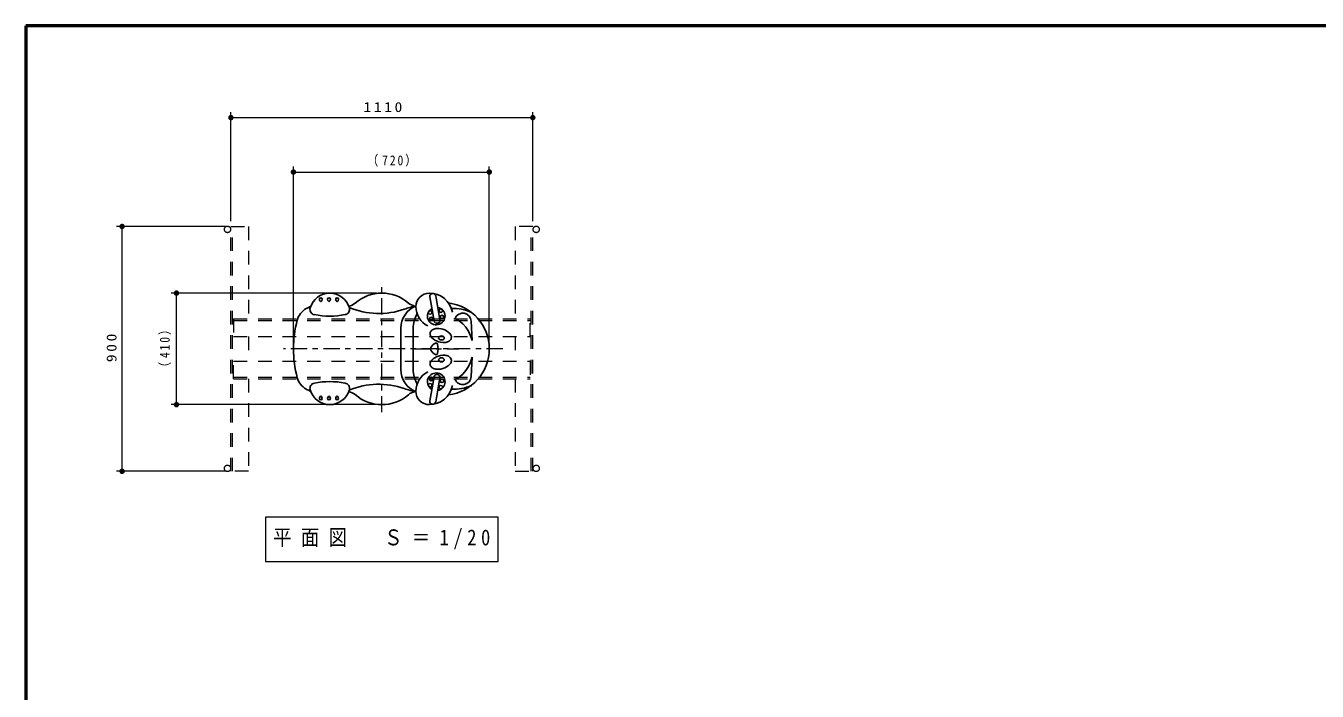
# Model space of a CAD drawing. Units: millimetres on the paper, scale 1:20. Extents: x -385 to 178, y 0 to 267.
# Drawn here: x -385 to -147.6, y 144.7 to 267 of the extents above; entities that cross this region are included whole.
import ezdxf

# ---------------------------------------------------------------- set-up
doc = ezdxf.new("R2010")
doc.units = ezdxf.units.MM
doc.linetypes.add('USER1', pattern=[4.5, 2.5, -2])
doc.linetypes.add('USER2', pattern=[6, 3, -1, 1, -1])
doc.layers.add('1_20', color=7, linetype='Continuous', lineweight=25)
doc.layers.add('LY_3', color=7, linetype='Continuous', lineweight=13)
doc.styles.add('ＭＳ ゴシック', font='')
doc.styles.get('ＭＳ ゴシック').set_extended_font_data('MS Gothic')

# ---------------------------------------------------------------- blocks, each defined once
blk = doc.blocks.new('filled_dot')
at = {"color": 0, "linetype": 'Continuous', "lineweight": -2, "const_width": 1.25}
blk.add_lwpolyline([(-0.625, 0, 1), (0.625, 0, 1)], format="xyb", close=True, dxfattribs=at)

msp = doc.modelspace()

# ---------------------------------------------------------------- linework, layer by layer
at = {"layer": '1_20', "lineweight": 13}
for p, q in [((-347.304, 231.125), (-347.304, 251.125)), ((-347.304, 250.125), (-291.804, 250.125)), ((-291.804, 231.125), (-291.804, 251.125)), ((-335.804, 208.625), (-335.804, 241.125)), ((-335.804, 240.125), (-299.804, 240.125)), ((-299.804, 208.625), (-299.804, 241.125)), ((-348.304, 230.125), (-368.304, 230.125)), ((-367.304, 185.125), (-367.304, 230.125)), ((-320.554, 217.875), (-358.304, 217.875)), ((-357.304, 197.375), (-357.304, 217.875)), ((-320.554, 197.375), (-358.304, 197.375)), ((-348.304, 185.125), (-368.304, 185.125)), ((-340.954, 176.691), (-340.954, 168.558)), ((-298.154, 176.691), (-340.954, 176.691)), ((-298.154, 168.558), (-298.154, 176.691)), ((-340.954, 168.558), (-298.154, 168.558))]:
    msp.add_line(p, q, dxfattribs=at)
at = {"layer": '1_20', "linetype": 'USER1', "lineweight": 13}
for p, q in [((-347.304, 230.125), (-344.054, 230.125)), ((-347.304, 185.125), (-347.304, 230.125)), ((-347.004, 185.125), (-347.004, 230.125)), ((-344.054, 230.125), (-344.054, 213.125)), ((-295.054, 230.125), (-295.054, 213.125)), ((-291.804, 230.125), (-295.054, 230.125)), ((-292.104, 185.125), (-292.104, 230.125)), ((-291.804, 185.125), (-291.804, 230.125)), ((-346.804, 213.125), (-346.804, 209.875)), ((-346.804, 213.125), (-292.304, 213.125)), ((-346.804, 212.825), (-292.304, 212.825)), ((-292.304, 209.875), (-292.304, 213.125)), ((-346.804, 209.875), (-292.304, 209.875)), ((-344.054, 209.875), (-344.054, 205.375)), ((-295.054, 209.875), (-295.054, 205.375)), ((-346.804, 205.375), (-292.304, 205.375)), ((-346.804, 202.125), (-346.804, 205.375)), ((-292.304, 205.375), (-292.304, 202.125)), ((-346.804, 202.425), (-292.304, 202.425)), ((-346.804, 202.125), (-292.304, 202.125)), ((-344.054, 202.125), (-344.054, 185.125)), ((-295.054, 202.125), (-295.054, 185.125)), ((-344.054, 185.125), (-347.304, 185.125)), ((-295.054, 185.125), (-291.804, 185.125))]:
    msp.add_line(p, q, dxfattribs=at)
at = {"layer": '1_20', "linetype": 'USER2', "lineweight": 13}
for p, q in [((-319.554, 195.965), (-319.554, 219.285)), ((-297.292, 207.625), (-337.634, 207.625)), ((-313.575, 207.625), (-305.405, 207.625))]:
    msp.add_line(p, q, dxfattribs=at)
at = {"layer": '1_20'}
for p, q in [((-310.732, 217.173), (-309.955, 212.769)), ((-309.649, 217.364), (-308.872, 212.96)), ((-316.054, 203.839), (-316.054, 211.41)), ((-313.807, 203.839), (-313.807, 211.41)), ((-302.974, 209.17), (-303.132, 212.725)), ((-302.974, 206.079), (-303.132, 202.524)), ((-310.732, 198.076), (-309.955, 202.48)), ((-309.649, 197.885), (-308.872, 202.289))]:
    msp.add_line(p, q, dxfattribs=at)
at = {"layer": '1_20', "linetype": 'USER1', "lineweight": 13}
for points in [[(-347.304, 229.583), (-347.306, 229.631), (-347.313, 229.677), (-347.325, 229.723), (-347.342, 229.768), (-347.362, 229.812), (-347.388, 229.854), (-347.417, 229.894), (-347.45, 229.931), (-347.487, 229.966), (-347.527, 229.998), (-347.57, 230.027), (-347.616, 230.052), (-347.665, 230.074), (-347.715, 230.092), (-347.767, 230.106), (-347.82, 230.116), (-347.874, 230.123), (-347.929, 230.125), (-347.983, 230.123), (-348.037, 230.116), (-348.091, 230.106), (-348.143, 230.092), (-348.193, 230.074), (-348.241, 230.052), (-348.287, 230.027), (-348.331, 229.998), (-348.371, 229.966), (-348.408, 229.931), (-348.441, 229.894), (-348.47, 229.854), (-348.495, 229.812), (-348.516, 229.768), (-348.533, 229.723), (-348.544, 229.677), (-348.551, 229.631), (-348.554, 229.583), (-348.551, 229.536), (-348.544, 229.489), (-348.533, 229.443), (-348.516, 229.398), (-348.495, 229.355), (-348.47, 229.313), (-348.441, 229.273), (-348.408, 229.235), (-348.371, 229.201), (-348.331, 229.169), (-348.287, 229.14), (-348.241, 229.115), (-348.193, 229.093), (-348.143, 229.075), (-348.091, 229.061), (-348.037, 229.05), (-347.983, 229.044), (-347.929, 229.042), (-347.874, 229.044), (-347.82, 229.05), (-347.767, 229.061), (-347.715, 229.075), (-347.665, 229.093), (-347.616, 229.115), (-347.57, 229.14), (-347.527, 229.169), (-347.487, 229.201), (-347.45, 229.235), (-347.417, 229.273), (-347.388, 229.313), (-347.362, 229.355), (-347.342, 229.398), (-347.325, 229.443), (-347.313, 229.489), (-347.306, 229.536)], [(-291.804, 229.583), (-291.801, 229.536), (-291.794, 229.489), (-291.783, 229.443), (-291.766, 229.398), (-291.745, 229.355), (-291.72, 229.313), (-291.691, 229.273), (-291.658, 229.235), (-291.621, 229.201), (-291.581, 229.169), (-291.537, 229.14), (-291.491, 229.115), (-291.443, 229.093), (-291.393, 229.075), (-291.341, 229.061), (-291.287, 229.05), (-291.233, 229.044), (-291.179, 229.042), (-291.124, 229.044), (-291.07, 229.05), (-291.017, 229.061), (-290.965, 229.075), (-290.915, 229.093), (-290.866, 229.115), (-290.82, 229.14), (-290.777, 229.169), (-290.737, 229.201), (-290.7, 229.235), (-290.667, 229.273), (-290.638, 229.313), (-290.612, 229.355), (-290.592, 229.398), (-290.575, 229.443), (-290.563, 229.489), (-290.556, 229.536), (-290.554, 229.583), (-290.556, 229.631), (-290.563, 229.677), (-290.575, 229.723), (-290.592, 229.768), (-290.612, 229.812), (-290.638, 229.854), (-290.667, 229.894), (-290.7, 229.931), (-290.737, 229.966), (-290.777, 229.998), (-290.82, 230.027), (-290.866, 230.052), (-290.915, 230.074), (-290.965, 230.092), (-291.017, 230.106), (-291.07, 230.116), (-291.124, 230.123), (-291.179, 230.125), (-291.233, 230.123), (-291.287, 230.116), (-291.341, 230.106), (-291.393, 230.092), (-291.443, 230.074), (-291.491, 230.052), (-291.537, 230.027), (-291.581, 229.998), (-291.621, 229.966), (-291.658, 229.931), (-291.691, 229.894), (-291.72, 229.854), (-291.745, 229.812), (-291.766, 229.768), (-291.783, 229.723), (-291.794, 229.677), (-291.801, 229.631)], [(-347.304, 185.666), (-347.306, 185.713), (-347.313, 185.76), (-347.325, 185.806), (-347.342, 185.851), (-347.362, 185.895), (-347.388, 185.937), (-347.417, 185.976), (-347.45, 186.014), (-347.487, 186.049), (-347.527, 186.081), (-347.57, 186.109), (-347.616, 186.135), (-347.665, 186.156), (-347.715, 186.174), (-347.767, 186.189), (-347.82, 186.199), (-347.874, 186.205), (-347.929, 186.207), (-347.983, 186.205), (-348.037, 186.199), (-348.091, 186.189), (-348.143, 186.174), (-348.193, 186.156), (-348.241, 186.135), (-348.287, 186.109), (-348.331, 186.081), (-348.371, 186.049), (-348.408, 186.014), (-348.441, 185.976), (-348.47, 185.937), (-348.495, 185.895), (-348.516, 185.851), (-348.533, 185.806), (-348.544, 185.76), (-348.551, 185.713), (-348.554, 185.666), (-348.551, 185.619), (-348.544, 185.572), (-348.533, 185.526), (-348.516, 185.481), (-348.495, 185.437), (-348.47, 185.395), (-348.441, 185.355), (-348.408, 185.318), (-348.371, 185.283), (-348.331, 185.251), (-348.287, 185.222), (-348.241, 185.197), (-348.193, 185.175), (-348.143, 185.157), (-348.091, 185.143), (-348.037, 185.133), (-347.983, 185.127), (-347.929, 185.125), (-347.874, 185.127), (-347.82, 185.133), (-347.767, 185.143), (-347.715, 185.157), (-347.665, 185.175), (-347.616, 185.197), (-347.57, 185.222), (-347.527, 185.251), (-347.487, 185.283), (-347.45, 185.318), (-347.417, 185.355), (-347.388, 185.395), (-347.362, 185.437), (-347.342, 185.481), (-347.325, 185.526), (-347.313, 185.572), (-347.306, 185.619)], [(-291.804, 185.666), (-291.801, 185.619), (-291.794, 185.572), (-291.783, 185.526), (-291.766, 185.481), (-291.745, 185.437), (-291.72, 185.395), (-291.691, 185.355), (-291.658, 185.318), (-291.621, 185.283), (-291.581, 185.251), (-291.537, 185.222), (-291.491, 185.197), (-291.443, 185.175), (-291.393, 185.157), (-291.341, 185.143), (-291.287, 185.133), (-291.233, 185.127), (-291.179, 185.125), (-291.124, 185.127), (-291.07, 185.133), (-291.017, 185.143), (-290.965, 185.157), (-290.915, 185.175), (-290.866, 185.197), (-290.82, 185.222), (-290.777, 185.251), (-290.737, 185.283), (-290.7, 185.318), (-290.667, 185.355), (-290.638, 185.395), (-290.612, 185.437), (-290.592, 185.481), (-290.575, 185.526), (-290.563, 185.572), (-290.556, 185.619), (-290.554, 185.666), (-290.556, 185.713), (-290.563, 185.76), (-290.575, 185.806), (-290.592, 185.851), (-290.612, 185.895), (-290.638, 185.937), (-290.667, 185.976), (-290.7, 186.014), (-290.737, 186.049), (-290.777, 186.081), (-290.82, 186.109), (-290.866, 186.135), (-290.915, 186.156), (-290.965, 186.174), (-291.017, 186.189), (-291.07, 186.199), (-291.124, 186.205), (-291.179, 186.207), (-291.233, 186.205), (-291.287, 186.199), (-291.341, 186.189), (-291.393, 186.174), (-291.443, 186.156), (-291.491, 186.135), (-291.537, 186.109), (-291.581, 186.081), (-291.621, 186.049), (-291.658, 186.014), (-291.691, 185.976), (-291.72, 185.937), (-291.745, 185.895), (-291.766, 185.851), (-291.783, 185.806), (-291.794, 185.76), (-291.801, 185.713)]]:
    msp.add_lwpolyline(points, close=True, dxfattribs=at)
at = {"layer": '1_20'}
for points in [[(-309.276, 215.253), (-309.005, 215.183), (-308.751, 215.067), (-308.52, 214.909), (-308.32, 214.714), (-308.157, 214.488), (-308.035, 214.237), (-307.959, 213.969), (-307.929, 213.692), (-307.948, 213.414), (-308.015, 213.143), (-308.128, 212.887), (-308.283, 212.655), (-308.476, 212.452), (-308.701, 212.286), (-308.951, 212.16), (-309.219, 212.078), (-309.497, 212.044), (-309.777, 212.058), (-310.05, 212.119), (-310.308, 212.227), (-310.544, 212.376), (-310.751, 212.564), (-310.922, 212.785), (-311.052, 213.031), (-311.138, 213.297), (-311.176, 213.573), (-311.167, 213.851), (-311.109, 214.124), (-311.005, 214.383), (-310.859, 214.621), (-310.673, 214.83), (-310.454, 215.004), (-310.407, 215.034), (-310.36, 215.062)], [(-309.476, 211.373), (-309.655, 211.355), (-309.829, 211.317), (-309.994, 211.261), (-310.148, 211.188), (-310.287, 211.099), (-310.408, 210.996), (-310.509, 210.881), (-310.588, 210.756), (-310.644, 210.624), (-310.675, 210.487), (-310.68, 210.348), (-310.66, 210.21), (-310.615, 210.075), (-310.546, 209.947)], [(-306.898, 210.228), (-307.099, 210.489), (-307.347, 210.724), (-307.638, 210.929), (-307.963, 211.099), (-308.318, 211.231), (-308.693, 211.321), (-309.082, 211.369), (-309.476, 211.373)], [(-306.078, 213.226), (-305.351, 212.794), (-304.689, 212.246), (-304.109, 211.594), (-303.622, 210.852), (-303.241, 210.038), (-302.974, 209.17)], [(-307.969, 208.802), (-308.362, 208.806), (-308.751, 208.854), (-309.127, 208.944), (-309.481, 209.076), (-309.807, 209.246), (-310.097, 209.451), (-310.345, 209.686), (-310.546, 209.947)], [(-307.969, 208.802), (-307.797, 208.819), (-307.631, 208.854), (-307.471, 208.905), (-307.322, 208.973), (-307.187, 209.055), (-307.067, 209.15), (-306.964, 209.257), (-306.881, 209.374), (-306.82, 209.498), (-306.78, 209.627), (-306.764, 209.76), (-306.771, 209.892), (-306.801, 210.023), (-306.853, 210.15), (-306.875, 210.189), (-306.898, 210.228)], [(-309.476, 203.876), (-309.655, 203.895), (-309.829, 203.932), (-309.994, 203.988), (-310.148, 204.061), (-310.287, 204.15), (-310.408, 204.253), (-310.509, 204.368), (-310.588, 204.493), (-310.644, 204.625), (-310.675, 204.762), (-310.68, 204.901), (-310.66, 205.039), (-310.615, 205.174), (-310.546, 205.302)], [(-307.969, 206.447), (-308.362, 206.443), (-308.751, 206.396), (-309.127, 206.305), (-309.481, 206.173), (-309.807, 206.003), (-310.097, 205.798), (-310.345, 205.563), (-310.546, 205.302)], [(-306.898, 205.021), (-307.099, 204.761), (-307.347, 204.526), (-307.638, 204.321), (-307.963, 204.15), (-308.318, 204.019), (-308.693, 203.928), (-309.082, 203.88), (-309.476, 203.876)], [(-307.969, 206.447), (-307.79, 206.429), (-307.616, 206.392), (-307.45, 206.336), (-307.296, 206.263), (-307.158, 206.174), (-307.036, 206.071), (-306.935, 205.955), (-306.856, 205.83), (-306.801, 205.698), (-306.77, 205.561), (-306.764, 205.422), (-306.784, 205.284), (-306.829, 205.15), (-306.898, 205.021)], [(-306.078, 202.023), (-305.351, 202.455), (-304.689, 203.003), (-304.109, 203.655), (-303.622, 204.397), (-303.241, 205.211), (-302.974, 206.079)], [(-309.276, 199.996), (-309.005, 200.067), (-308.751, 200.183), (-308.52, 200.34), (-308.32, 200.535), (-308.157, 200.761), (-308.035, 201.012), (-307.959, 201.28), (-307.929, 201.557), (-307.948, 201.836), (-308.015, 202.106), (-308.128, 202.362), (-308.283, 202.594), (-308.476, 202.797), (-308.701, 202.964), (-308.951, 203.09), (-309.219, 203.171), (-309.497, 203.205), (-309.777, 203.191), (-310.05, 203.13), (-310.308, 203.023), (-310.544, 202.873), (-310.751, 202.685), (-310.922, 202.464), (-311.052, 202.218), (-311.138, 201.953), (-311.176, 201.677), (-311.167, 201.398), (-311.109, 201.125), (-311.005, 200.866), (-310.859, 200.628), (-310.673, 200.419), (-310.454, 200.245), (-310.407, 200.215), (-310.36, 200.187)]]:
    msp.add_lwpolyline(points, dxfattribs=at)
for centre in [(-310.683, 214.304), (-308.713, 214.651), (-308.509, 213.494), (-310.479, 213.146), (-310.479, 202.103), (-308.509, 201.756), (-310.683, 200.945), (-308.713, 200.598)]:
    msp.add_circle(centre, 0.325, dxfattribs=at)
for centre, radius, start, end in [((-329.129, 214.125), 3.749, 16.28404, 163.71596), ((-330.779, 216.738), 0.262, 0, 180), ((-330.539, 216.738), 0.502, 180, 226.30968), ((-330.779, 216.487), 0.154, 226.30968, 313.69032), ((-331.02, 216.738), 0.502, 313.69032, 0), ((-329.279, 216.738), 0.262, 0, 180), ((-329.039, 216.738), 0.502, 180, 226.30968), ((-329.279, 216.487), 0.154, 226.30968, 313.69032), ((-329.52, 216.738), 0.502, 313.69032, 0), ((-327.779, 216.738), 0.262, 0, 180), ((-327.539, 216.738), 0.502, 180, 226.30968), ((-327.779, 216.487), 0.154, 226.30968, 313.69032), ((-328.02, 216.738), 0.502, 313.69032, 0), ((-326.117, 217.919), 2.5, 281.27287, 311.02065), ((-319.554, 210.375), 7.5, 49.14032, 131.02065), ((-313.012, 217.938), 2.5, 229.14032, 258.56572), ((-310.798, 215.385), 2.49, 90, 180), ((-310.798, 213.594), 4.28, 10.27368, 90), ((-310.19, 217.269), 0.55, 10, 190), ((-308.304, 207.625), 8.5, 276.76248, 83.23752), ((-331.716, 211.989), 3.5, 119.86208, 164.66135), ((-329.333, 207.839), 8.285, 113.53648, 119.86208), ((-331.768, 214.896), 1, 163.71596, 259.11228), ((-329.129, 228.413), 14.772, 258.95299, 281.04701), ((-326.49, 214.896), 1, 281.04701, 16.28404), ((-320.082, 228.238), 14.114, 247.2264, 289.27572), ((-311.588, 211.41), 4.466, 112.30311, 180), ((-308.304, 194.561), 21.564, 103.35013, 109.27572), ((-308.85, 211.41), 4.956, 147.98002, 180), ((-309.318, 215.385), 3.97, 180, 243.15842), ((-306.297, 207.54), 7.514, 64.68139, 93.60228), ((-304.66, 212.657), 1.529, 2.55622, 158.11847), ((-315.804, 207.625), 20, 164.66135, 195.33865), ((-309.414, 212.864), 0.55, 190, 10), ((-308.791, 209.638), 0.318, 123.48829, 236.51171), ((-308.598, 209.347), 0.667, 56.51171, 123.48829), ((-308.598, 209.93), 0.667, 236.51171, 303.48829), ((-308.405, 209.638), 0.318, 303.48829, 56.51171), ((-310.079, 207.625), 0.529, 152.37831, 207.62169), ((-310.079, 207.625), 0.529, 152.37831, 207.62169), ((-308.98, 207.049), 1.77, 113.57012, 152.37831), ((-308.98, 207.049), 1.77, 113.57012, 152.37831), ((-308.98, 208.2), 1.77, 207.62169, 246.42988), ((-308.98, 208.2), 1.77, 207.62169, 246.42988), ((-309.582, 208.429), 0.265, 13.15298, 113.57012), ((-309.582, 208.429), 0.265, 13.15298, 113.57012), ((-309.582, 206.82), 0.265, 246.42988, 346.84702), ((-309.582, 206.82), 0.265, 246.42988, 346.84702), ((-313.024, 207.625), 3.8, 346.84702, 13.15298), ((-313.024, 207.625), 3.8, 346.84702, 13.15298), ((-308.791, 205.611), 0.318, 123.48829, 236.51171), ((-308.598, 205.319), 0.667, 56.51171, 123.48829), ((-308.598, 205.903), 0.667, 236.51171, 303.48829), ((-308.405, 205.611), 0.318, 303.48829, 56.51171), ((-331.716, 203.26), 3.5, 195.33865, 240.13792), ((-311.588, 203.839), 4.466, 180, 247.69689), ((-308.85, 203.839), 4.956, 180, 212.01998), ((-309.318, 199.865), 3.97, 116.84158, 180), ((-309.414, 202.385), 0.55, 350, 170), ((-304.66, 202.593), 1.529, 201.88153, 357.44378), ((-329.333, 207.41), 8.285, 240.13792, 246.46352), ((-331.768, 200.353), 1, 100.88772, 196.28404), ((-329.129, 201.124), 3.749, 196.28404, 343.71596), ((-329.129, 186.836), 14.772, 78.95299, 101.04701), ((-326.49, 200.353), 1, 343.71596, 78.95299), ((-326.117, 197.33), 2.5, 48.97935, 78.72713), ((-320.082, 187.011), 14.114, 70.72428, 112.7736), ((-308.304, 220.688), 21.564, 250.72428, 256.64987), ((-313.012, 197.311), 2.5, 101.43428, 130.85968), ((-310.798, 199.865), 2.49, 180, 270), ((-310.798, 201.655), 4.28, 270, 349.72632), ((-306.297, 207.709), 7.514, 266.39772, 295.31861), ((-330.539, 198.511), 0.502, 133.69032, 180), ((-330.779, 198.511), 0.262, 180, 0), ((-330.779, 198.762), 0.154, 46.30968, 133.69032), ((-331.02, 198.511), 0.502, 0, 46.30968), ((-329.039, 198.511), 0.502, 133.69032, 180), ((-329.279, 198.511), 0.262, 180, 0), ((-329.279, 198.762), 0.154, 46.30968, 133.69032), ((-329.52, 198.511), 0.502, 0, 46.30968), ((-327.539, 198.511), 0.502, 133.69032, 180), ((-327.779, 198.511), 0.262, 180, 0), ((-327.779, 198.762), 0.154, 46.30968, 133.69032), ((-328.02, 198.511), 0.502, 0, 46.30968), ((-319.554, 204.875), 7.5, 228.97935, 310.85968), ((-310.19, 197.98), 0.55, 170, 350)]:
    msp.add_arc(centre, radius, start, end, dxfattribs=at)
at = {"layer": 'LY_3', "lineweight": 50}
for p, q in [((-385, 267), (-385, 0)), ((0, 267), (-385, 267))]:
    msp.add_line(p, q, dxfattribs=at)

# ---------------------------------------------------------------- block references
at = {"layer": '1_20', "lineweight": 13, "xscale": 0.4, "yscale": 0.4}
for p in [(-347.304, 250.125), (-335.804, 240.125)]:
    msp.add_blockref('filled_dot', p, dxfattribs=at)
for p, rotation in [((-291.804, 250.125), 180), ((-299.804, 240.125), 180), ((-367.304, 230.125), 270), ((-357.304, 217.875), 270), ((-357.304, 197.375), 90), ((-367.304, 185.125), 90)]:
    msp.add_blockref('filled_dot', p, dxfattribs=dict(at, rotation=rotation))

# ---------------------------------------------------------------- texts
at = {"layer": '1_20', "style": 'ＭＳ ゴシック'}
for s, insert, char_height, attachment_point in [('\\T1.33;\\W1.15;1110', (-319.126, 251.125), 1.833, 8), ('\\T1.33;\\W0.85;（720）', (-317.379, 241.125), 1.833, 8), ('\\T1.5;\\W0.85;平面図\u3000Ｓ＝1/20', (-339.554, 172.625), 2.933, 4)]:
    msp.add_mtext(s, dxfattribs=dict(at, insert=insert, char_height=char_height, attachment_point=attachment_point))
at = {"layer": '1_20', "char_height": 1.833, "attachment_point": 8, "rotation": 90, "style": 'ＭＳ ゴシック'}
for s, insert in [('\\T1.33;\\W1.15;900', (-368.304, 208.041)), ('\\T1.33;\\W0.85;（410）', (-358.304, 208.05))]:
    msp.add_mtext(s, dxfattribs=dict(at, insert=insert))

doc.saveas('drawing.dxf')
